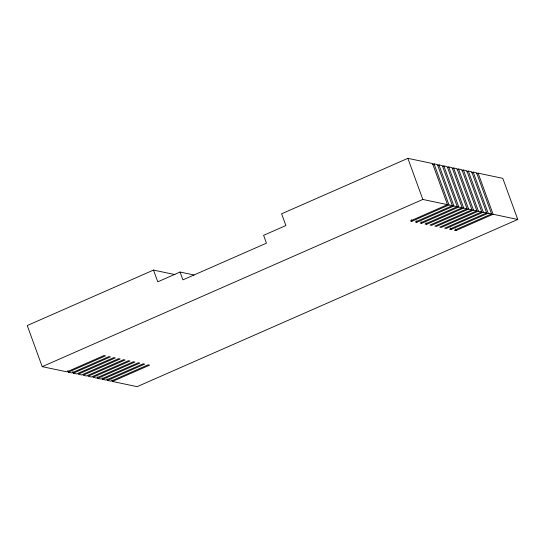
<?xml version="1.0" encoding="UTF-8"?>
<svg xmlns="http://www.w3.org/2000/svg" width="545" height="545" viewBox="0 0 545 545"><rect width="100%" height="100%" fill="white"/><g stroke="black" fill="none" stroke-linecap="round" stroke-linejoin="round"><path stroke-width="0.82" d="M174.884 274.585L153.499 270.082L27.25 325.542L42.21 366.649L66.885 371.854L104.02 355.538L105.526 355.858L68.391 372.167L67.818 370.586M432.498 164.536L434.045 163.854L437.431 164.57L452.398 205.683L449.005 204.968L411.87 221.277L410.365 220.963L447.5 204.647L432.539 163.541L407.864 158.336L281.608 213.803L285.887 225.548L263.603 235.331L266.457 243.165L182.909 279.864L180.054 272.037L157.778 281.826L153.499 270.082M437.39 165.571L438.943 164.89L442.329 165.605L457.289 206.712L420.161 223.028L421.667 223.341L458.801 207.032L462.187 207.747L447.227 166.634L443.834 165.925L442.288 166.6M447.186 167.635L448.733 166.954L452.125 167.669L467.085 208.776L429.951 225.092L431.463 225.405L468.591 209.096L471.984 209.811L457.023 168.705L453.631 167.989L452.084 168.664M456.982 169.699L458.529 169.018L461.915 169.733L476.882 210.84L439.747 227.156L441.252 227.469L478.387 211.16L481.773 211.876L466.813 170.769L463.427 170.054L461.874 170.728M466.772 171.764L468.319 171.082L471.711 171.798L486.671 212.904L449.543 229.22L451.049 229.534L488.177 213.224L491.57 213.94L476.609 172.833L473.217 172.118L471.67 172.799M476.568 173.828L478.115 173.147L502.79 178.351L517.75 219.458L137.136 386.664L112.461 381.459L111.889 379.879M42.21 366.649L422.825 199.45L447.5 204.647M452.398 205.683L415.263 221.992L416.768 222.312L453.903 205.996L457.289 206.712M72.71 371.622L73.289 373.202L110.424 356.886L108.918 356.573L71.783 372.882L68.391 372.167M462.187 207.747L425.059 224.056L426.565 224.377L463.693 208.061L467.085 208.776M471.984 209.811L434.849 226.121L436.354 226.441L473.489 210.125L476.882 210.84M97.201 376.779L97.773 378.366L134.908 362.05L133.402 361.73L96.267 378.046L92.875 377.331L130.01 361.015L128.504 360.701L91.369 377.011L87.977 376.295L125.112 359.986L123.606 359.666L86.471 375.982L83.085 375.267L120.213 358.951L118.708 358.637L81.573 374.946L78.187 374.231L115.315 357.922L113.81 357.602L76.681 373.918L73.289 373.202M481.773 211.876L444.645 228.185L446.151 228.505L483.286 212.189L486.671 212.904M102.092 377.814L102.671 379.395L139.806 363.086L138.294 362.766L101.166 379.075L97.773 378.366M106.99 378.85L107.569 380.43L144.698 364.115L143.192 363.794L106.057 380.11L102.671 379.395M491.57 213.94L454.435 230.249L455.947 230.569L493.075 214.253L517.75 219.458M112.461 381.459L149.596 365.15L148.09 364.83L110.955 381.146L107.569 380.43M180.054 272.037L194.04 274.987M478.115 173.147L493.075 214.253M473.217 172.118L488.177 213.224M468.319 171.082L483.286 212.189M463.427 170.054L478.387 211.16M458.529 169.018L473.489 210.125M453.631 167.989L468.591 209.096M448.733 166.954L463.693 208.061M443.834 165.925L458.801 207.032M438.943 164.89L453.903 205.996M434.045 163.854L449.005 204.968M455.368 228.982L455.947 230.569M450.47 227.953L451.049 229.534M407.864 158.336L422.825 199.45M425.986 222.789L426.565 224.377M421.087 221.761L421.667 223.341M416.189 220.725L416.768 222.312M411.298 219.696L411.87 221.277"/></g></svg>
